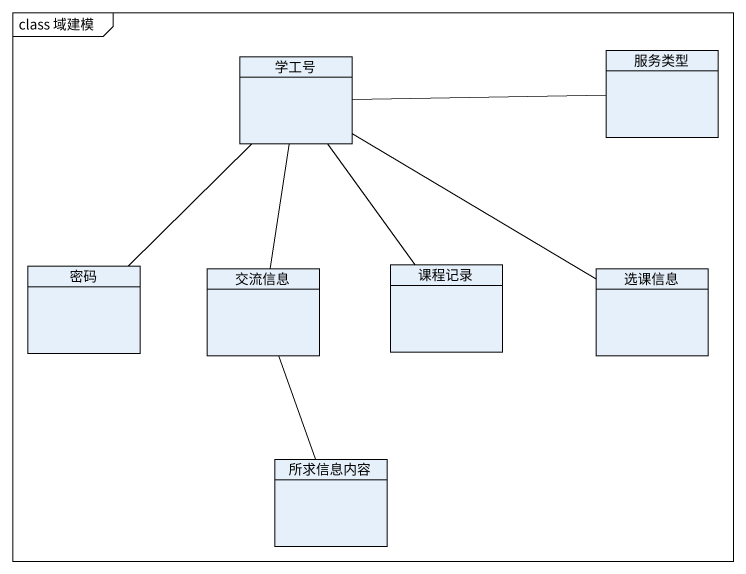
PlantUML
@startuml
mainframe class 域建模
hide circle
hide empty members
class 学工号
class 服务类型
class 密码
class 交流信息
class 课程记录
class 选课信息
class 所求信息内容
学工号 -right- 服务类型
学工号 -- 密码
学工号 -- 交流信息
学工号 -- 课程记录
交流信息 -- 所求信息内容
选课信息 -left- 学工号
@enduml
